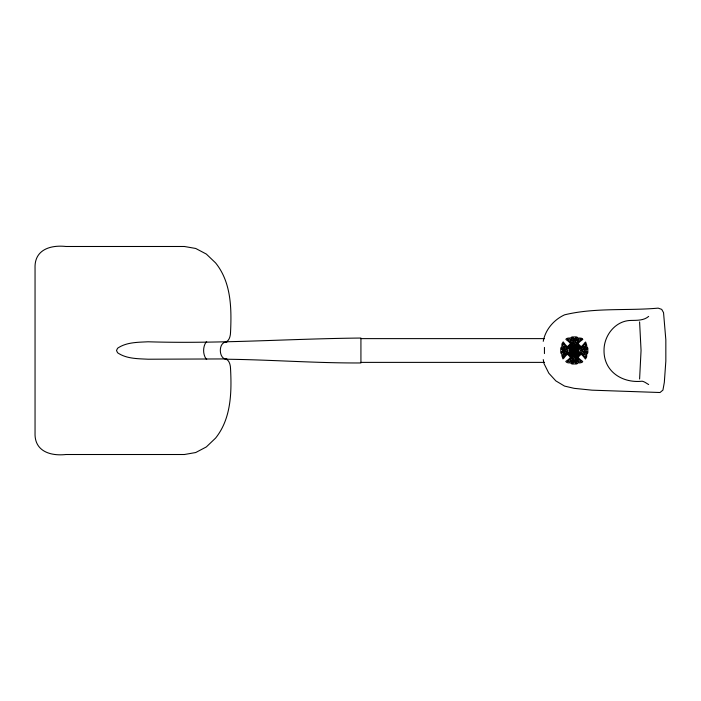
<?xml version="1.0" encoding="UTF-8"?>
<svg xmlns="http://www.w3.org/2000/svg" width="701" height="701" viewBox="0 0 701 701"><rect width="100%" height="100%" fill="white"/><g stroke="black" fill="none" stroke-linecap="round" stroke-linejoin="round"><path stroke-width="1.05" d="M639.601 379.022L641.056 350.465L639.601 321.908M543.249 341.334C545.325 329.663 553.869 319.77 564.533 314.845C595.079 307.415 627.071 310.92 658.16 308.133L661.709 309.378L663.54 312.628L665.836 339.792L665.836 361.146L664.32 382.422L662.936 390.08L660.027 392.516L591.995 390.168L574.172 388.345L564.533 386.085L555.849 380.897L548.83 373.221L544.046 363.653L543.249 359.595M206.699 341.878L206.094 342.079C202.791 346.758 202.791 354.242 206.094 358.921L206.699 359.122M648.67 316.405C643.816 320.594 637.218 320.296 631.084 320.436C615.487 320.559 603.833 335.525 604.025 350.465C603.78 371.609 622.497 383.394 642.134 381.204C644.613 381.668 646.532 383.403 648.67 384.534M226.922 342.079C218.616 341.256 218.151 357.519 225.591 359.219C270.726 359.683 315.765 363.214 360.927 362.952L360.927 338.048C289.951 338.706 219.106 343.972 148.077 341.781C137.799 342.325 126.364 342.132 117.584 348.248L116.506 350.5L117.584 352.752C126.364 358.868 137.799 358.675 148.077 359.219L226.922 358.921M578.789 353.541L577.002 353.803L578.123 354.373L577.002 354.943L578.789 355.205L577.79 354.732L578.789 354.198L577.79 354.014L578.789 353.891L578.789 352.463L577.002 352.463L577.002 353.47L577.405 352.831L578.789 353.453M360.927 338.618L544.44 338.618M577.002 347.153L578.789 347.153L577.703 346.487L578.789 345.821L577.002 345.821L578.369 346.119L577.002 346.347L578.369 346.855L577.002 346.855L577.002 348.563L578.789 348.117L577.002 347.267M578.351 349.799L578.789 349.711M360.927 362.382L544.44 362.382M581.278 338.303L582.864 339.354L580.805 340.914A17.078 17.078 0 0 0 577.125 344.91L576.003 347.766L576.003 345.032L576.739 343.797A18.051 18.051 0 0 1 580.209 340.16L581.173 339.31L578.518 339.135L578.237 340.931L576.678 342.877A2.725 2.725 0 0 1 572.962 343.902L570.421 341.01L570.088 339.126L567.398 339.319L568.932 340.607A18.051 18.051 0 0 1 571.858 343.779L572.594 345.023L572.594 347.757L571.473 344.892A17.131 17.131 0 0 0 566.68 340.09C563.902 338.741 569.212 337.453 570.395 338.233A2.734 2.734 0 0 1 573.488 336.979L575.88 336.874A2.716 2.716 0 0 1 577.808 337.698L578.211 338.233A5.012 5.012 0 0 1 582.04 338.653M544.44 347.424L544.44 353.576M225.591 359.219A9.665 5.065 -90 0 1 230.541 368.673C231.777 392.429 231.199 418.646 215.593 438.09L206.322 446.94L195.719 452.531L184.416 454.511L66.008 454.511C50.341 456.228 34.279 451.234 35.05 432.841L35.05 268.159C34.279 249.766 50.341 244.772 66.008 246.489L184.416 246.489L195.719 248.469L206.322 254.06L215.593 262.91C231.339 282.415 231.663 308.528 230.541 332.327A9.665 5.065 90 0 1 225.591 341.781M570.176 353.348L570.824 353.979C568.134 352.182 573.988 354.031 570.176 353.348M575.687 354.531L575.521 355.88L572.919 356.187L574.04 355.048L572.919 355.048L572.919 354.531L575.687 354.531M571.595 348.485C572.174 349.957 569.247 349.965 569.808 348.485L571.595 348.485M571.595 346.636C572.174 348.108 569.247 348.117 569.808 346.636L571.595 346.636M575.127 355.048L574.627 355.451L575.127 355.048M567.424 361.497L570.088 361.786L570.369 359.99L571.937 358.045A2.725 2.725 0 0 1 575.644 357.019L578.185 359.911L578.518 361.795L581.208 361.611L579.674 360.314A18.051 18.051 0 0 1 576.748 357.142L576.012 355.898L576.012 353.164L577.133 356.029A17.131 17.131 0 0 0 581.926 360.831C584.713 362.189 579.394 363.469 578.211 362.689A2.734 2.734 0 0 1 575.118 363.942L572.726 364.047A2.716 2.716 0 0 1 570.798 363.223L570.395 362.689A5.012 5.012 0 0 1 566.566 362.277L565.768 361.444L567.801 360.007A17.078 17.078 0 0 0 571.49 356.012L572.603 353.155L572.603 355.889L571.867 357.124A18.051 18.051 0 0 1 568.397 360.761L567.424 361.497M571.035 360.91L571 361.479L571.998 360.997L571.648 359.964L571.035 360.91M577.615 339.556L576.967 340.966L576.608 339.924L577.615 339.556M569.79 345.821C572.559 346.82 570.763 345.444 569.79 345.821M562.885 355.065L563.166 357.361L564.454 355.828A18.051 18.051 0 0 1 567.626 352.91L569.58 351.841L569.58 352.883L568.739 353.286A17.131 17.131 0 0 0 563.937 358.08L562.956 358.912L561.869 355.749A4.977 4.977 0 0 1 562.036 354.496L561.072 353.348A2.76 2.76 0 0 1 560.826 351.254L560.721 348.879A2.716 2.716 0 0 1 561.545 346.951L562.079 346.548L561.878 345.155A5.038 5.038 0 0 1 562.149 343.49L563.201 341.895L564.349 343.411A17.078 17.078 0 0 0 568.756 347.643L569.58 348.038L569.58 349.08L567.644 348.02A18.051 18.051 0 0 1 564.007 344.55L563.332 343.613L562.956 344.13A4.048 4.048 0 0 0 562.982 346.241L564.778 346.522L566.723 348.09A2.734 2.734 0 0 1 567.74 351.797L564.857 354.338L562.885 355.065M585.782 345.286L585.633 346.25L583.749 346.583L580.866 349.124A2.725 2.725 0 0 0 581.883 352.84L583.828 354.399L585.624 354.68A4.092 4.092 0 0 1 585.65 356.8L585.326 357.352L584.599 356.371A18.051 18.051 0 0 0 580.963 352.901L579.026 351.841L579.026 352.883L579.85 353.286A17.078 17.078 0 0 1 584.257 357.51L585.405 359.026L586.457 357.44A5.038 5.038 0 0 0 586.728 355.766L586.527 354.373L587.061 353.97A2.716 2.716 0 0 0 587.885 352.042L587.78 349.668A2.76 2.76 0 0 0 587.534 347.573L586.571 346.434A4.977 4.977 0 0 0 586.737 345.181L585.65 342.009L584.669 342.842A17.131 17.131 0 0 1 579.867 347.635L579.026 348.038L579.026 349.08L580.98 348.02A18.051 18.051 0 0 0 584.152 345.094L585.449 343.56L585.782 345.286M571.008 339.442L571.648 340.966L571.998 339.924L571.008 339.442M577.624 361.287L576.608 360.997L576.958 359.955L577.624 361.287M571.192 347.004L570.22 347.004L571.192 347.004M571.192 348.853L570.22 348.853L571.192 348.853M566.18 348.896L565.663 350.447L566.259 351.99A1.752 1.752 0 0 0 567.144 350.439L566.18 348.896M582.54 351.236L582.435 352.025L581.471 350.482A1.752 1.752 0 0 1 582.347 348.932L582.943 350.474L582.54 351.236M572.612 341.01L573.628 341.124L572.813 340.449L572.612 341.01M576.047 359.569L575.801 360.472L574.978 359.797L576.047 359.569M565.225 352.077L564.296 351.955L564.971 351.131L565.225 352.077M571.622 351.455C570.535 352.296 568.87 350.666 571.622 351.455M583.407 348.721L583.635 349.79L584.31 348.975L583.407 348.721M561.755 351.508L561.685 351.972A1.717 1.717 0 0 0 562.184 353.243L562.947 352.288L561.755 351.508M586.921 348.949L586.763 349.606L585.668 348.634L586.422 347.678A1.717 1.717 0 0 1 586.921 348.949M565.216 348.958L564.98 349.773L564.296 348.967L565.216 348.958M583.469 351.481L583.416 352.209L584.31 351.963L583.469 351.481M575.871 342.325L574.321 343.297A1.752 1.752 0 0 1 572.77 342.412L574.312 341.816L575.871 342.325M572.77 358.526L574.294 359.105L575.836 358.518A1.752 1.752 0 0 0 574.285 357.633L572.77 358.526M563.543 353.19C562.658 354.706 566.364 352.734 563.77 352.761L563.543 353.19M585.317 347.17L584.836 348.16L583.793 347.81L585.317 347.17M568.914 346.329L568.397 347.109L567.635 346.531L570.369 343.797L570.947 344.559L568.914 346.329M580.2 353.812L577.65 356.362L578.229 357.124L580.963 354.391L580.2 353.812M572.857 338.583L572.472 339.1L571.517 338.338A1.717 1.717 0 0 1 572.787 337.838L573.444 338.005L572.857 338.583M576.134 361.83L575.17 362.925L575.819 363.083A1.717 1.717 0 0 0 577.089 362.583L576.134 361.83M578.229 343.797L577.65 344.559L580.2 347.109L580.963 346.531L578.229 343.797M570.947 356.362L570.369 357.124L567.635 354.391L568.397 353.812L570.947 356.362M563.849 350.973L563.455 351.49L562.368 350.456L563.455 349.422L564.305 350.447L563.849 350.973M585.151 349.431L584.301 350.474L585.151 351.499L586.238 350.465L585.151 349.431M573.821 338.942L573.269 339.608L574.312 340.458L575.337 339.608L574.303 338.522L573.821 338.942M575.337 361.313L574.303 362.399L573.269 361.313L574.294 360.463L575.337 361.313M562.316 349.116L561.851 349.597L561.685 348.87A1.788 1.788 0 0 1 562.228 347.626L562.947 348.625L562.316 349.116M586.763 351.324L585.659 352.296L586.378 353.295A1.788 1.788 0 0 0 586.921 352.051L586.763 351.324M575.793 340.449L574.986 341.133L576.047 341.343L575.793 340.449M573.62 359.797L572.813 360.472L572.559 359.578L573.62 359.797M576.783 338.758L576.134 339.1L575.162 338.005L575.889 337.838A1.788 1.788 0 0 1 577.133 338.381L576.783 338.758M572.472 361.821L571.473 362.54A1.788 1.788 0 0 0 572.717 363.083L573.444 362.925L572.472 361.821M570.789 354.548C567.547 355.696 573.812 355.205 570.605 354.995C573.865 353.847 567.6 354.329 570.789 354.548M564.217 347.968L563.77 348.152C561.887 346.32 565.952 347.626 564.217 347.968M584.836 352.769C582.11 352.962 586.658 354.82 584.836 352.769M574.636 352.007L572.919 352.647L572.919 352.007L574.058 351.648L572.919 350.859L575.687 350.859L575.687 351.385L574.636 351.385L575.687 351.928L575.687 352.621L574.636 352.007M576.765 348.818L576.003 348.975L576.003 349.939L576.765 349.808L576.765 348.818M572.042 352.051L571.841 351.113L572.603 350.982L572.603 351.946L572.042 352.051M575.687 348.493L572.919 349.124L573.374 348.493L572.919 347.293L575.687 347.924L575.687 348.493M578.325 347.915L577.685 348.046L578.325 347.915M574.969 348.204L573.97 348.388L574.969 348.204M574.662 346.11L572.919 346.408L572.919 346.916L575.687 347.293L575.687 346.793L574.137 346.618L575.687 346.355L575.687 345.865L574.137 345.602L575.687 345.427L575.687 344.927L572.919 345.304L572.919 345.821L574.662 346.11M578.789 348.599L577.002 348.975L578.351 349.343L578.351 350.176L577.002 350.544L578.789 350.912L578.789 348.599M575.687 349.291L572.919 349.291L572.919 350.623L573.593 350.623L573.593 349.808L575.687 349.808L575.687 349.291M571.595 349.764L569.808 349.764L569.808 350.772L570.211 350.141L571.595 350.754L571.595 349.764M578.789 351.078L577.002 351.078L577.729 351.446L577.002 352.217L578.789 352.217L578.167 351.849L578.789 351.078M571.595 352.182L569.808 352.55L571.595 352.182M575.687 352.822L572.919 352.822L572.919 354.242L573.541 354.242L573.541 353.339L574.654 354.154L575.092 353.339L575.092 354.215L575.687 354.215L575.687 352.822M572.603 349.939L571.841 349.808L571.841 348.818L572.603 348.975L572.603 349.939M576.765 351.122L576.003 350.982L576.003 351.955L576.765 352.104L576.765 351.122"/></g></svg>
